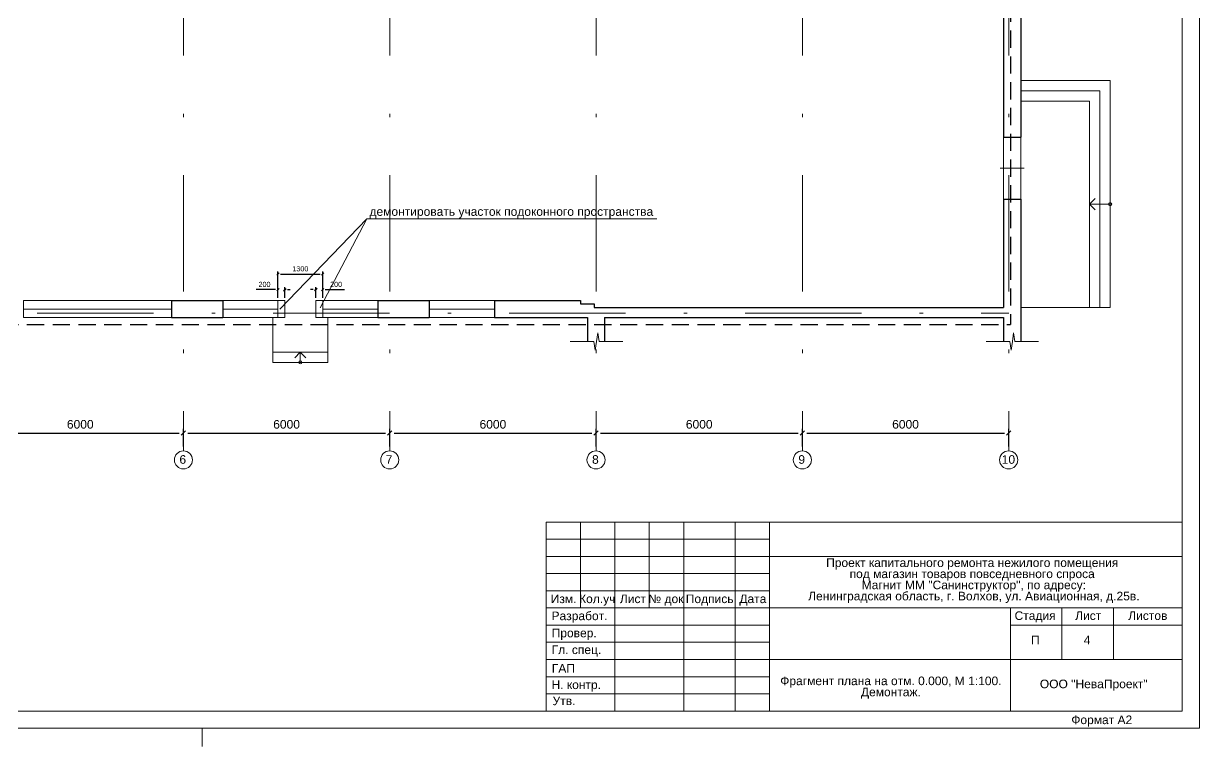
# Model space of a CAD drawing. Header units: metres. Extents: x -136 to 149, y -320 to -175.
# Drawn here: x -23.07 to 11.13, y -320.14 to -299.11 of the extents above; entities that cross this region are included whole.
import ezdxf
from ezdxf.enums import TextEntityAlignment as Align

# ---------------------------------------------------------------- set-up
doc = ezdxf.new("R2010")
doc.units = ezdxf.units.M
doc.header["$MEASUREMENT"] = 0
for name, pattern in [('( Dashed )', [0.75, 0.5, -0.25]), ('DGN Style 3', [5.91749, 4.226779, -1.690711]), ('DGN Style 4', [6.767072, 3.381423, -1.690711, 0.004227, -1.690711])]:
    doc.linetypes.add(name, pattern=pattern)
doc.layers.get('Defpoints').update_dxf_attribs({"lineweight": 0})
doc.styles.add('GOST 2.304', font='cs_gost2304.shx')
doc.styles.get("Standard").update_dxf_attribs({"font": 'cs_gost2304.shx'})
doc.styles.add('Style-Arial', font='arial.ttf')
doc.dimstyles.get("Standard").update_dxf_attribs({"dimtxt": 0.18, "dimasz": 0.18, "dimexe": 0.18, "dimexo": 0.0625, "dimgap": 0.09, "dimtad": 0, "dimtih": 1, "dimtoh": 1, "dimdec": 4, "dimzin": 0, "dimdsep": 46, "dimtxsty": 'Standard', "dimcen": 0.09, "dimadec": 0, "dimazin": 0, "dimtfac": 1, "dimtdec": 4, "dimtofl": 0, "dimtmove": 0, "dimatfit": 3, "dimfxl": 1, "dimtolj": 1, "dimtzin": 0, "dimarcsym": 0})

# ---------------------------------------------------------------- blocks, each defined once
blk = doc.blocks.new('*U414')
at = {"color": 7, "linetype": 'Continuous', "lineweight": 13}
for p, q in [((142.56, 100), (142.56, -100)), ((50.06, -72.5), (142.56, -72.5)), ((50.06, -72.5), (50.06, -100)), ((55.06, -72.5), (55.06, -85)), ((60.06, -72.5), (60.06, -100)), ((65.06, -72.5), (65.06, -85)), ((70.06, -72.5), (70.06, -100)), ((77.56, -72.5), (77.56, -100)), ((82.56, -72.5), (82.56, -100)), ((82.56, -77.5), (142.56, -77.5)), ((50.06, -82.5), (82.56, -82.5)), ((50.06, -85), (82.56, -85)), ((82.56, -85), (142.56, -85)), ((117.56, -87.5), (142.56, -87.5)), ((82.56, -92.5), (142.56, -92.5)), ((-137.13, -100), (142.56, -100))]:
    blk.add_line(p, q, dxfattribs=at)
at = {"color": 7, "linetype": 'Continuous', "lineweight": 0}
for p, q in [((50.06, -75), (82.56, -75)), ((50.06, -77.5), (82.56, -77.5)), ((50.06, -80), (82.56, -80)), ((50.06, -87.5), (82.56, -87.5)), ((50.06, -90), (82.56, -90)), ((50.06, -92.5), (82.56, -92.5)), ((50.06, -95), (82.56, -95)), ((50.06, -97.5), (82.56, -97.5)), ((0.06, -105.15), (0.06, -102.5))]:
    blk.add_line(p, q, dxfattribs=at)
at = {"color": 7, "linetype": 'Continuous', "lineweight": 0, "flags": 128}
blk.add_lwpolyline([(145.06, -102.5), (145.06, 102.5), (-144.94, 102.5), (-144.94, -102.5), (145.06, -102.5)], close=True, dxfattribs=at)
at = {"color": 7, "linetype": 'Continuous', "lineweight": 13, "flags": 128}
for points in [[(117.56, -85), (117.56, -100)], [(125.06, -85), (125.06, -92.5)], [(132.56, -85), (132.56, -92.5)]]:
    blk.add_lwpolyline(points, dxfattribs=at)
at = {"color": 7, "linetype": 'Continuous', "lineweight": 0, "style": 'Style-Arial'}
for s, p in [('Изм.', (52.6, -83.67)), ('Кол.уч', (57.49, -83.67)), ('Лист', (62.68, -83.67)), ('№ док', (67.47, -83.67)), ('Подпись', (73.84, -83.67)), ('Дата', (80.12, -83.67)), ('Разработ.', (54.91, -86.15)), ('Стадия', (121.16, -86.12)), ('Лист', (128.88, -86.12)), ('Листов', (137.55, -86.12)), ('Провер.', (54.14, -88.64)), ('Гл. спец.', (54.47, -91.08)), ('ГАП', (52.57, -93.79)), ('Н. контр.', (54.44, -96.17)), ('ООО "НеваПроект"', (129.68, -96.05)), ('Утв.', (52.66, -98.51)), ('Формат А2', (130.85, -101.27))]:
    blk.add_text(s, height=1.25, dxfattribs=at).set_placement(p, align=Align.MIDDLE_CENTER)
blk = doc.blocks.new('формат А2(верт)')
at = {"color": 7, "linetype": 'Continuous', "lineweight": 13}
blk.add_blockref('*U414', (144.94, -102.5), dxfattribs=at)
blk = doc.blocks.new('*U395')
at = {"color": 7, "linetype": 'Continuous', "lineweight": 0}
for p in [(-0.164, 0.009), (0, -0.127), (0.164, 0.009)]:
    blk.add_line(p, (0, 0.173), dxfattribs=at)
blk.add_circle((0, -0.127), 0.0461, dxfattribs=at)
blk = doc.blocks.new('*U410')
at = {"color": 7, "linetype": 'Continuous', "lineweight": 0}
for p, q in [((0, 0.098), (0, 1.018)), ((-0.34, 0.049), (0, 0.098)), ((-0.34, 0.049), (0, 0)), ((0.34, -0.049), (0, 0)), ((0.34, -0.049), (0, -0.098)), ((0, -1.018), (0, -0.098))]:
    blk.add_line(p, q, dxfattribs=at)
blk = doc.blocks.new('*U394')
at = {"color": 7, "linetype": 'Continuous', "lineweight": 0}
for p in [(-0.164, 0.159), (0, -0.277), (0.164, 0.159)]:
    blk.add_line(p, (0, 0.323), dxfattribs=at)
blk.add_circle((0, -0.277), 0.0461, dxfattribs=at)
blk = doc.blocks.new('_Oblique-1')
at = {"color": 0, "linetype": 'ByBlock', "lineweight": -2}
blk.add_line((0.5, 0.5), (-0.5, -0.5), dxfattribs=at)
blk = doc.blocks.new('*D420')
at = {"color": 0, "linetype": 'Continuous', "lineweight": -2, "transparency": 16777216}
for p, q in [((-24.423, -311.414), (-24.423, -310.896)), ((-24.298, -311.021), (-18.548, -311.021)), ((-18.423, -311.414), (-18.423, -310.896))]:
    blk.add_line(p, q, dxfattribs=at)
at = {"layer": 'Defpoints', "color": 0, "linetype": 'Continuous', "lineweight": 30, "transparency": 16777216}
for p in [(-18.423, -311.021), (-24.423, -311.539), (-18.423, -311.539)]:
    blk.add_point(p, dxfattribs=at)
at = {"color": 0, "linetype": 'Continuous', "lineweight": -2, "transparency": 16777216, "xscale": 0.125, "yscale": 0.125, "zscale": 0.125, "rotation": 180}
blk.add_blockref('_Oblique-1', (-24.423, -311.021), dxfattribs=at)
at = {"color": 0, "linetype": 'Continuous', "lineweight": -2, "transparency": 16777216, "xscale": 0.125, "yscale": 0.125, "zscale": 0.125}
blk.add_blockref('_Oblique-1', (-18.423, -311.021), dxfattribs=at)
at = {"color": 0, "linetype": 'Continuous', "lineweight": 0, "transparency": 16777216, "insert": (-21.423, -310.769), "char_height": 0.25, "attachment_point": 5, "style": 'Style-Arial'}
blk.add_mtext('\\A1;6000', dxfattribs=at)
blk = doc.blocks.new('*D421')
at = {"color": 0, "linetype": 'Continuous', "lineweight": -2, "transparency": 16777216}
for p, q in [((-18.423, -311.414), (-18.423, -310.896)), ((-18.298, -311.021), (-12.548, -311.021)), ((-12.423, -311.414), (-12.423, -310.896))]:
    blk.add_line(p, q, dxfattribs=at)
at = {"layer": 'Defpoints', "color": 0, "linetype": 'Continuous', "lineweight": 30, "transparency": 16777216}
for p in [(-12.423, -311.021), (-18.423, -311.539), (-12.423, -311.539)]:
    blk.add_point(p, dxfattribs=at)
at = {"color": 0, "linetype": 'Continuous', "lineweight": -2, "transparency": 16777216, "xscale": 0.125, "yscale": 0.125, "zscale": 0.125, "rotation": 180}
blk.add_blockref('_Oblique-1', (-18.423, -311.021), dxfattribs=at)
at = {"color": 0, "linetype": 'Continuous', "lineweight": -2, "transparency": 16777216, "xscale": 0.125, "yscale": 0.125, "zscale": 0.125}
blk.add_blockref('_Oblique-1', (-12.423, -311.021), dxfattribs=at)
at = {"color": 0, "linetype": 'Continuous', "lineweight": 0, "transparency": 16777216, "insert": (-15.423, -310.769), "char_height": 0.25, "attachment_point": 5, "style": 'Style-Arial'}
blk.add_mtext('\\A1;6000', dxfattribs=at)
blk = doc.blocks.new('*D422')
at = {"color": 0, "linetype": 'Continuous', "lineweight": -2, "transparency": 16777216}
for p, q in [((-12.423, -311.414), (-12.423, -310.896)), ((-12.298, -311.021), (-6.548, -311.021)), ((-6.423, -311.414), (-6.423, -310.896))]:
    blk.add_line(p, q, dxfattribs=at)
at = {"layer": 'Defpoints', "color": 0, "linetype": 'Continuous', "lineweight": 30, "transparency": 16777216}
for p in [(-6.423, -311.021), (-12.423, -311.539), (-6.423, -311.539)]:
    blk.add_point(p, dxfattribs=at)
at = {"color": 0, "linetype": 'Continuous', "lineweight": -2, "transparency": 16777216, "xscale": 0.125, "yscale": 0.125, "zscale": 0.125, "rotation": 180}
blk.add_blockref('_Oblique-1', (-12.423, -311.021), dxfattribs=at)
at = {"color": 0, "linetype": 'Continuous', "lineweight": -2, "transparency": 16777216, "xscale": 0.125, "yscale": 0.125, "zscale": 0.125}
blk.add_blockref('_Oblique-1', (-6.423, -311.021), dxfattribs=at)
at = {"color": 0, "linetype": 'Continuous', "lineweight": 0, "transparency": 16777216, "insert": (-9.423, -310.769), "char_height": 0.25, "attachment_point": 5, "style": 'Style-Arial'}
blk.add_mtext('\\A1;6000', dxfattribs=at)
blk = doc.blocks.new('*D423')
at = {"color": 0, "linetype": 'Continuous', "lineweight": -2, "transparency": 16777216}
for p, q in [((-6.423, -311.414), (-6.423, -310.896)), ((-6.298, -311.021), (-0.548, -311.021)), ((-0.423, -311.414), (-0.423, -310.896))]:
    blk.add_line(p, q, dxfattribs=at)
at = {"layer": 'Defpoints', "color": 0, "linetype": 'Continuous', "lineweight": 30, "transparency": 16777216}
for p in [(-0.423, -311.021), (-6.423, -311.539), (-0.423, -311.539)]:
    blk.add_point(p, dxfattribs=at)
at = {"color": 0, "linetype": 'Continuous', "lineweight": -2, "transparency": 16777216, "xscale": 0.125, "yscale": 0.125, "zscale": 0.125, "rotation": 180}
blk.add_blockref('_Oblique-1', (-6.423, -311.021), dxfattribs=at)
at = {"color": 0, "linetype": 'Continuous', "lineweight": -2, "transparency": 16777216, "xscale": 0.125, "yscale": 0.125, "zscale": 0.125}
blk.add_blockref('_Oblique-1', (-0.423, -311.021), dxfattribs=at)
at = {"color": 0, "linetype": 'Continuous', "lineweight": 0, "transparency": 16777216, "insert": (-3.423, -310.769), "char_height": 0.25, "attachment_point": 5, "style": 'Style-Arial'}
blk.add_mtext('\\A1;6000', dxfattribs=at)
blk = doc.blocks.new('*D424')
at = {"color": 0, "linetype": 'Continuous', "lineweight": -2, "transparency": 16777216}
for p, q in [((-0.423, -311.414), (-0.423, -310.896)), ((-0.298, -311.021), (5.452, -311.021)), ((5.577, -311.414), (5.577, -310.896))]:
    blk.add_line(p, q, dxfattribs=at)
at = {"layer": 'Defpoints', "color": 0, "linetype": 'Continuous', "lineweight": 30, "transparency": 16777216}
for p in [(5.577, -311.021), (-0.423, -311.539), (5.577, -311.539)]:
    blk.add_point(p, dxfattribs=at)
at = {"color": 0, "linetype": 'Continuous', "lineweight": -2, "transparency": 16777216, "xscale": 0.125, "yscale": 0.125, "zscale": 0.125, "rotation": 180}
blk.add_blockref('_Oblique-1', (-0.423, -311.021), dxfattribs=at)
at = {"color": 0, "linetype": 'Continuous', "lineweight": -2, "transparency": 16777216, "xscale": 0.125, "yscale": 0.125, "zscale": 0.125}
blk.add_blockref('_Oblique-1', (5.577, -311.021), dxfattribs=at)
at = {"color": 0, "linetype": 'Continuous', "lineweight": 0, "transparency": 16777216, "insert": (2.577, -310.769), "char_height": 0.25, "attachment_point": 5, "style": 'Style-Arial'}
blk.add_mtext('\\A1;6000', dxfattribs=at)
blk = doc.blocks.new('*U426')
at = {"color": 30, "linetype": '( Dashed )', "lineweight": 30}
for p in [(22.175, -0.44), (-22.175, -12.74)]:
    blk.add_line(p, (22.175, -12.74), dxfattribs=at)
blk = doc.blocks.new('*D465')
at = {"color": 0, "linetype": 'Continuous', "lineweight": -2, "transparency": 16777216}
for p, q in [((-15.673, -307.09), (-15.673, -306.321)), ((-15.598, -306.396), (-14.448, -306.396)), ((-14.373, -307.09), (-14.373, -306.321))]:
    blk.add_line(p, q, dxfattribs=at)
at = {"layer": 'Defpoints', "color": 0, "linetype": 'Continuous', "lineweight": 30, "transparency": 16777216}
for p in [(-14.373, -306.396), (-15.673, -307.165), (-14.373, -307.165)]:
    blk.add_point(p, dxfattribs=at)
at = {"color": 0, "linetype": 'Continuous', "lineweight": -2, "transparency": 16777216, "xscale": 0.075, "yscale": 0.075, "zscale": 0.075, "rotation": 180}
blk.add_blockref('_Oblique-1', (-15.673, -306.396), dxfattribs=at)
at = {"color": 0, "linetype": 'Continuous', "lineweight": -2, "transparency": 16777216, "xscale": 0.075, "yscale": 0.075, "zscale": 0.075}
blk.add_blockref('_Oblique-1', (-14.373, -306.396), dxfattribs=at)
at = {"color": 0, "linetype": 'Continuous', "lineweight": 0, "transparency": 16777216, "insert": (-15.023, -306.244), "char_height": 0.15, "attachment_point": 5, "style": 'Style-Arial'}
blk.add_mtext('\\A1;1300', dxfattribs=at)
blk = doc.blocks.new('*D466')
at = {"color": 0, "linetype": 'Continuous', "lineweight": -2, "transparency": 16777216}
for p, q in [((-15.748, -306.85), (-16.307, -306.85)), ((-15.673, -307.09), (-15.673, -306.775)), ((-15.473, -307.09), (-15.473, -306.775)), ((-15.398, -306.85), (-15.323, -306.85))]:
    blk.add_line(p, q, dxfattribs=at)
at = {"layer": 'Defpoints', "color": 0, "linetype": 'Continuous', "lineweight": 30, "transparency": 16777216}
for p in [(-15.473, -306.85), (-15.673, -307.165), (-15.473, -307.165)]:
    blk.add_point(p, dxfattribs=at)
at = {"color": 0, "linetype": 'Continuous', "lineweight": -2, "transparency": 16777216, "xscale": 0.075, "yscale": 0.075, "zscale": 0.075}
blk.add_blockref('_Oblique-1', (-15.673, -306.85), dxfattribs=at)
at = {"color": 0, "linetype": 'Continuous', "lineweight": -2, "transparency": 16777216, "xscale": 0.075, "yscale": 0.075, "zscale": 0.075, "rotation": 180}
blk.add_blockref('_Oblique-1', (-15.473, -306.85), dxfattribs=at)
at = {"color": 0, "linetype": 'Continuous', "lineweight": 0, "transparency": 16777216, "insert": (-16.065, -306.698), "char_height": 0.15, "attachment_point": 5, "style": 'Style-Arial'}
blk.add_mtext('\\A1;200', dxfattribs=at)
blk = doc.blocks.new('*D467')
at = {"color": 0, "linetype": 'Continuous', "lineweight": -2, "transparency": 16777216}
for p, q in [((-14.648, -306.85), (-14.723, -306.85)), ((-14.573, -307.09), (-14.573, -306.775)), ((-14.373, -307.09), (-14.373, -306.775)), ((-14.298, -306.85), (-13.74, -306.85))]:
    blk.add_line(p, q, dxfattribs=at)
at = {"layer": 'Defpoints', "color": 0, "linetype": 'Continuous', "lineweight": 30, "transparency": 16777216}
for p in [(-14.373, -306.85), (-14.573, -307.165), (-14.373, -307.165)]:
    blk.add_point(p, dxfattribs=at)
at = {"color": 0, "linetype": 'Continuous', "lineweight": -2, "transparency": 16777216, "xscale": 0.075, "yscale": 0.075, "zscale": 0.075}
blk.add_blockref('_Oblique-1', (-14.573, -306.85), dxfattribs=at)
at = {"color": 0, "linetype": 'Continuous', "lineweight": -2, "transparency": 16777216, "xscale": 0.075, "yscale": 0.075, "zscale": 0.075, "rotation": 180}
blk.add_blockref('_Oblique-1', (-14.373, -306.85), dxfattribs=at)
at = {"color": 0, "linetype": 'Continuous', "lineweight": 0, "transparency": 16777216, "insert": (-13.982, -306.698), "char_height": 0.15, "attachment_point": 5, "style": 'Style-Arial'}
blk.add_mtext('\\A1;200', dxfattribs=at)

msp = doc.modelspace()

# ---------------------------------------------------------------- linework, layer by layer
at = {"color": 1, "linetype": 'DGN Style 4', "lineweight": 0}
for p, q in [((-18.42341386, -282.93497332), (-18.42341386, -311.53872647)), ((-12.42341386, -282.93497332), (-12.42341386, -311.53872647)), ((-6.42341386, -282.93497332), (-6.42341386, -311.53872647)), ((-0.42341386, -282.93497332), (-0.42341386, -311.53872647)), ((5.57658614, -282.93497332), (5.57658614, -311.53872647)), ((-43.26120374, -307.53497332), (5.57658614, -307.53497332))]:
    msp.add_line(p, q, dxfattribs=at)
at = {"color": 7, "linetype": 'Continuous', "lineweight": 30}
for p, q in [((5.92658614, -295.13497332), (5.92658614, -302.41497332)), ((5.42658614, -295.76497332), (5.42658614, -302.41497332)), ((5.42658614, -302.41497332), (5.92658614, -302.41497332)), ((5.42658614, -304.21497332), (5.92658614, -304.21497332)), ((5.42658614, -304.21497332), (5.42658614, -307.36497332)), ((5.92658614, -304.21497332), (5.92658614, -308.35718589)), ((-18.77341386, -307.16497332), (-18.77341386, -307.66497332)), ((-18.77341386, -307.16497332), (-17.27341386, -307.16497332)), ((-17.27341386, -307.16497332), (-17.27341386, -307.66497332)), ((-12.77341386, -307.16497332), (-12.77341386, -307.66497332)), ((-12.77341386, -307.16497332), (-11.27341386, -307.16497332)), ((-11.27341386, -307.16497332), (-11.27341386, -307.66497332)), ((-9.37341386, -307.16497332), (-9.37341386, -307.66497332)), ((-9.37341386, -307.16497332), (-6.87341386, -307.16497332)), ((-6.87341386, -307.16497332), (-6.87341386, -307.26497332)), ((-6.87341386, -307.26497332), (-6.47341386, -307.26497332)), ((-6.47341386, -307.26497332), (-6.47341386, -307.36497332)), ((-6.47341386, -307.36497332), (5.42658614, -307.36497332)), ((-18.77341386, -307.66497332), (-17.27341386, -307.66497332)), ((-12.77341386, -307.66497332), (-11.27341386, -307.66497332)), ((-9.37341386, -307.66497332), (-6.67341386, -307.66497332)), ((-6.67341386, -307.66497332), (-6.67341386, -308.35718589)), ((-6.17341386, -307.66497332), (-6.17341386, -308.35718589)), ((-6.17341386, -307.66497332), (5.42658614, -307.66497332)), ((5.42658614, -307.66497332), (5.42658614, -308.35718589))]:
    msp.add_line(p, q, dxfattribs=at)
at = {"color": 7, "linetype": 'Continuous', "lineweight": 0}
for p, q in [((5.92658614, -300.76497332), (8.52658614, -300.76497332)), ((8.52658614, -300.76497332), (8.52658614, -307.36497332)), ((5.92658614, -301.06497332), (8.22658614, -301.06497332)), ((8.22658614, -301.06497332), (8.22658614, -307.36497332)), ((5.92658614, -301.36497332), (7.92658614, -301.36497332)), ((7.92658614, -301.36497332), (7.92658614, -307.36497332)), ((5.32658614, -303.31497332), (6.02658614, -303.31497332)), ((-23.07341386, -307.41497332), (-18.77341386, -307.41497332)), ((-17.27341386, -307.41497332), (-15.67341386, -307.41497332)), ((-14.37341386, -307.41497332), (-12.77341386, -307.41497332)), ((-11.27341386, -307.41497332), (-9.37341386, -307.41497332)), ((5.92658614, -307.36497332), (8.52658614, -307.36497332)), ((-15.82341386, -307.66497332), (-15.82341386, -308.96497332)), ((-14.22341386, -307.66497332), (-14.22341386, -308.96497332)), ((-14.22341386, -308.66497332), (-15.82341386, -308.66497332)), ((-14.22341386, -308.96497332), (-15.82341386, -308.96497332))]:
    msp.add_line(p, q, dxfattribs=at)
at = {"color": 1, "linetype": 'Continuous', "lineweight": 0}
msp.add_line((-13.08770392, -304.78971849), (-15.62417502, -307.41804506), dxfattribs=at)
at = {"color": 1, "linetype": 'DGN Style 3', "lineweight": 13}
for p, q in [((-15.67341386, -307.16497332), (-15.47341386, -307.16497332)), ((-15.47341386, -307.16497332), (-15.47341386, -307.66497332)), ((-14.57341386, -307.16497332), (-14.57341386, -307.66497332)), ((-14.57341386, -307.16497332), (-14.37341386, -307.16497332)), ((-15.67341386, -307.66497332), (-15.47341386, -307.66497332)), ((-14.57341386, -307.66497332), (-14.37341386, -307.66497332))]:
    msp.add_line(p, q, dxfattribs=at)
at = {"color": 7, "linetype": 'Continuous', "lineweight": 0, "flags": 128}
for points in [[(5.42658614, -302.41497332), (5.92658614, -302.41497332), (5.92658614, -304.21497332), (5.42658614, -304.21497332), (5.42658614, -302.41497332)], [(-23.07341386, -307.16497332), (-18.77341386, -307.16497332), (-18.77341386, -307.66497332), (-23.07341386, -307.66497332), (-23.07341386, -307.16497332)], [(-17.27341386, -307.16497332), (-15.67341386, -307.16497332), (-15.67341386, -307.66497332), (-17.27341386, -307.66497332), (-17.27341386, -307.16497332)], [(-14.37341386, -307.16497332), (-12.77341386, -307.16497332), (-12.77341386, -307.66497332), (-14.37341386, -307.66497332), (-14.37341386, -307.16497332)], [(-11.27341386, -307.16497332), (-9.37341386, -307.16497332), (-9.37341386, -307.66497332), (-11.27341386, -307.66497332), (-11.27341386, -307.16497332)]]:
    msp.add_lwpolyline(points, close=True, dxfattribs=at)
at = {"color": 1, "linetype": 'Continuous', "lineweight": 0, "flags": 128}
msp.add_lwpolyline([(-4.65336764, -304.78971849), (-13.08770392, -304.78971849), (-14.44550426, -307.37998631)], dxfattribs=at)
at = {"color": 7, "linetype": 'Continuous', "lineweight": 13}
for centre in [(-18.42341386, -311.80208192), (-12.42341386, -311.80208192), (-6.42341386, -311.80208192), (-0.42341386, -311.80208192), (5.57658614, -311.80208192)]:
    msp.add_circle(centre, 0.26335544, dxfattribs=at)

# ---------------------------------------------------------------- block references
at = {"color": 7, "linetype": 'Continuous', "lineweight": 13, "xscale": 0.2, "yscale": 0.2, "zscale": 0.2}
msp.add_blockref('формат А2(верт)', (-46.87436236, -278.60913053), dxfattribs=at)
at = {"color": 30, "linetype": '( Dashed )', "lineweight": 30}
msp.add_blockref('*U426', (-16.54844338, -295.12495), dxfattribs=at)
at = {"color": 7, "linetype": 'Continuous', "lineweight": 0, "rotation": 90}
msp.add_blockref('*U394', (8.24961282, -304.36496134), dxfattribs=at)
at = {"color": 7, "linetype": 'Continuous', "lineweight": 0, "xscale": 0.75, "yscale": 0.75, "zscale": 0.75, "rotation": 270}
for p in [(-6.4096559, -308.35719024), (5.68473151, -308.35719024)]:
    msp.add_blockref('*U410', p, dxfattribs=at)
at = {"color": 7, "linetype": 'Continuous', "lineweight": 0}
msp.add_blockref('*U395', (-15.02340188, -308.838), dxfattribs=at)

# ---------------------------------------------------------------- texts
at = {"color": 1, "linetype": 'Continuous', "lineweight": 0, "style": 'Style-Arial'}
msp.add_text('демонтировать участок подоконного пространства', height=0.25, dxfattribs=at).set_placement((-13.01182684, -304.45316222), align=Align.TOP_LEFT)
at = {"color": 7, "linetype": 'Continuous', "lineweight": 30, "style": 'Style-Arial'}
for s, p in [('6', (-18.53906707, -311.66536877)), ('7', (-12.53906707, -311.66536877)), ('8', (-6.53906707, -311.66536877)), ('9', (-0.53906707, -311.66536877)), ('10', (5.37490119, -311.66536877))]:
    msp.add_text(s, height=0.25, dxfattribs=at).set_placement(p, align=Align.TOP_LEFT)
at = {"color": 7, "linetype": 'Continuous', "lineweight": 13, "char_height": 0.25, "line_spacing_factor": 0.776524, "style": 'Style-Arial'}
for s, insert, attachment_point in [('Проект капитального ремонта нежилого помещения\\Pпод магазин товаров повседневного спроса\\P Магнит ММ "Санинструктор", по адресу:\\P Ленинградская область, г. Волхов, ул. Авиационная, д.25в.', (4.51634171, -314.66750942), 2), ('Фрагмент плана на отм. 0.000, М 1:100.\\PДемонтаж.', (2.15130119, -318.4279665), 5)]:
    msp.add_mtext(s, dxfattribs=dict(at, insert=insert, attachment_point=attachment_point))
at = {"color": 7, "linetype": 'Continuous', "lineweight": 0, "char_height": 0.25, "attachment_point": 5, "line_spacing_factor": 0.72, "style": 'GOST 2.304'}
for s, insert in [('\\fArial|b0|i0|c204204|p39;П', (6.35124368, -317.04241742)), ('\\fArial|b0|i0|c204204|p39;4', (7.85654264, -317.04241742))]:
    msp.add_mtext(s, dxfattribs=dict(at, insert=insert))

# ---------------------------------------------------------------- dimensions: what is measured, and where the dimension line sits
at = {"color": 1, "linetype": 'Continuous', "lineweight": 0}
dim = msp.add_linear_dim(base=(-14.37341386, -306.39556177), p1=(-15.67341386, -307.16497332), p2=(-14.37341386, -307.16497332), dimstyle='Standard', override={"dimtxt": 0.15, "dimasz": 0.075, "dimexe": 0.075, "dimexo": 0.075, "dimgap": 0.075, "dimtad": 1, "dimtih": 0, "dimtoh": 0, "dimlfac": 1000, "dimzin": 11, "dimtxsty": 'Style-Arial', "dimblk": '_Oblique-1', "dimtzin": 11}, dxfattribs=at)
dim.commit()
dim.dimension.update_dxf_attribs({"geometry": '*D465', "text_midpoint": (-15.02341386, -306.24392466)})
for base, p1, p2, picture, middle in [((-15.47341386, -306.84978974), (-15.67341386, -307.16497332), (-15.47341386, -307.16497332), '*D466', (-16.06514305, -306.84978974)), ((-14.37341386, -306.84978974), (-14.57341386, -307.16497332), (-14.37341386, -307.16497332), '*D467', (-13.98168466, -306.84978974))]:
    dim = msp.add_linear_dim(base=base, p1=p1, p2=p2, dimstyle='Standard', override={"dimtxt": 0.15, "dimasz": 0.075, "dimexe": 0.075, "dimexo": 0.075, "dimgap": 0.075, "dimtad": 1, "dimtih": 0, "dimtoh": 0, "dimlfac": 1000, "dimzin": 11, "dimtxsty": 'Style-Arial', "dimblk": '_Oblique-1', "dimtzin": 11}, dxfattribs=at)
    dim.commit()
    dim.dimension.update_dxf_attribs({"geometry": picture, "text_midpoint": middle, "dimtype": 160})
at = {"color": 5, "linetype": 'Continuous', "lineweight": 0}
for base, p1, p2, picture, middle in [((-18.42341386, -311.02131375), (-24.42341386, -311.53872647), (-18.42341386, -311.53872647), '*D420', (-21.42341386, -310.76867051)), ((-12.42341386, -311.02131375), (-18.42341386, -311.53872647), (-12.42341386, -311.53872647), '*D421', (-15.42341386, -310.76867051)), ((-6.42341386, -311.02131375), (-12.42341386, -311.53872647), (-6.42341386, -311.53872647), '*D422', (-9.42341386, -310.76867051)), ((-0.42341386, -311.02131375), (-6.42341386, -311.53872647), (-0.42341386, -311.53872647), '*D423', (-3.42341386, -310.76867051)), ((5.57658614, -311.02131375), (-0.42341386, -311.53872647), (5.57658614, -311.53872647), '*D424', (2.57658614, -310.76867051))]:
    dim = msp.add_linear_dim(base=base, p1=p1, p2=p2, dimstyle='Standard', override={"dimtxt": 0.25, "dimasz": 0.125, "dimexe": 0.125, "dimexo": 0.125, "dimgap": 0.125, "dimtad": 1, "dimtih": 0, "dimtoh": 0, "dimlfac": 1000, "dimzin": 11, "dimtxsty": 'Style-Arial', "dimblk": '_Oblique-1', "dimtzin": 11}, dxfattribs=at)
    dim.commit()
    dim.dimension.update_dxf_attribs({"geometry": picture, "text_midpoint": middle})

doc.saveas('drawing.dxf')
